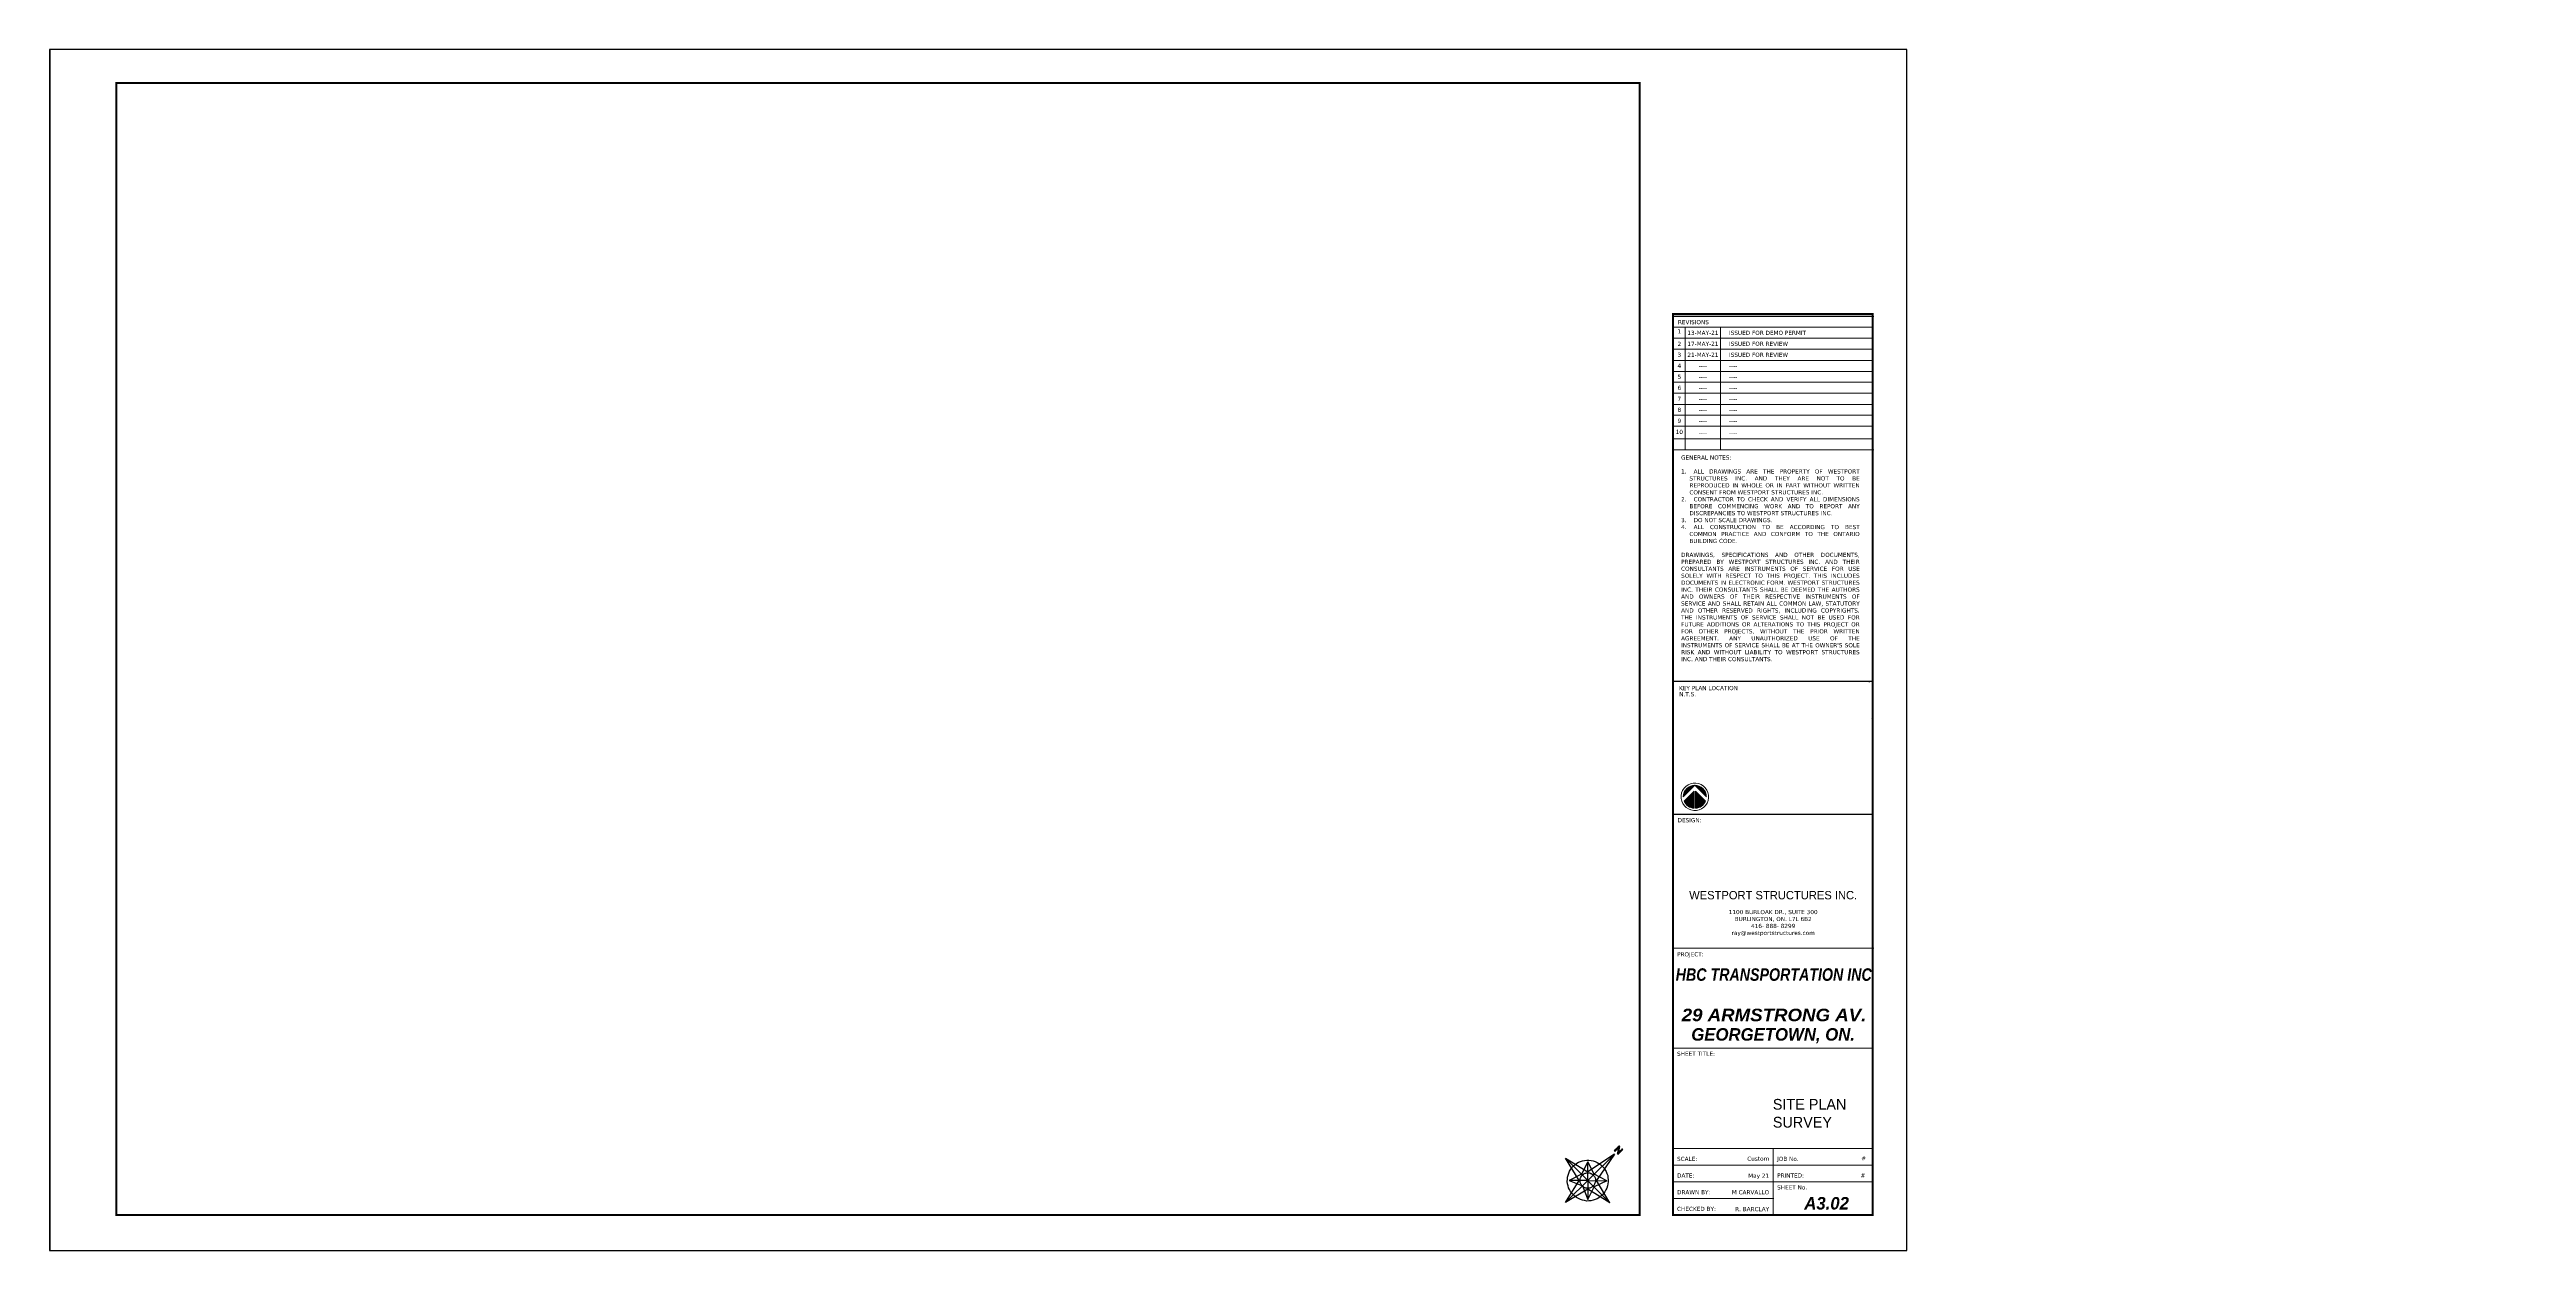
# Paper-space layout 'SP1.01' of a CAD drawing. Header units: metres. Extents: x 0 to 576, y 0 to 279.
import ezdxf
from ezdxf.enums import TextEntityAlignment as Align

# ---------------------------------------------------------------- set-up
doc = ezdxf.new("R2018")
doc.units = ezdxf.units.M
doc.header["$XCLIPFRAME"] = 2
for name, color, linetype, lineweight in [('A-WALLS', 1, 'Continuous', 25), ('BRD-LINES', 202, 'Continuous', 5), ('BRD-TEXT', 3, 'Continuous', 5), ('BRD-THIN LINES', 7, 'Continuous', 5), ('F line', 1, 'Continuous', 5), ('SP_TEXT', 30, 'Continuous', 15)]:
    doc.layers.add(name, color=color, linetype=linetype, lineweight=lineweight)
doc.layers.add('NORTE', color=7, linetype='Continuous')
doc.styles.get("Standard").update_dxf_attribs({"font": 'arial.ttf'})
doc.styles.add('TITLE BLOCK BIG', font='GOTHICBI.TTF', dxfattribs={"height": 0.1875})
doc.styles.add('TITLE BLOCK MED 2', font='GOTHIC.TTF', dxfattribs={"height": 0.125})
doc.styles.add('TITLE BLOCK SMALL', font='verdana.ttf', dxfattribs={"height": 0.0625})
picture_1 = doc.add_image_def('image1.jpg', size_in_pixel=(655, 450))

# ---------------------------------------------------------------- blocks, each defined once
blk = doc.blocks.new('*X3')
at = {"color": 0}
for p, q in [((-62, 8), (27, 8)), ((-62, 5), (29, 5)), ((-61, 12), (22, 12)), ((-61, 10), (24, 10)), ((-60, 15), (19, 15)), ((-59, 20), (14, 20)), ((-59, 18), (17, 18)), ((-58, 22), (12, 22)), ((-57, 25), (9, 25)), ((-56, 28), (7, 28)), ((-54, 30), (4, 30)), ((-53, 32), (2, 32)), ((-51, 35), (-1, 35)), ((-49, 38), (-3, 38)), ((-47, 40), (-6, 40)), ((-45, 42), (-8, 42)), ((-43, 45), (-11, 45)), ((-40, 48), (-13, 48)), ((-37, 50), (-16, 50)), ((-33, 52), (-18, 52)), ((-29, 55), (-21, 55))]:
    blk.add_line(p, q, dxfattribs=at)
blk = doc.blocks.new('*X4')
at = {"color": 0}
for p, q in [((-62, -5), (29, -5)), ((-62, -8), (27, -8)), ((-61, -10), (24, -10)), ((-61, -12), (22, -12)), ((-60, -15), (19, -15)), ((-59, -18), (17, -18)), ((-59, -20), (14, -20)), ((-58, -22), (12, -22)), ((-57, -25), (9, -25)), ((-56, -28), (7, -28)), ((-54, -30), (4, -30)), ((-53, -32), (2, -32)), ((-51, -35), (-1, -35)), ((-49, -38), (-3, -38)), ((-47, -40), (-6, -40)), ((-45, -42), (-8, -42)), ((-43, -45), (-11, -45)), ((-40, -48), (-13, -48)), ((-37, -50), (-16, -50)), ((-33, -52), (-18, -52)), ((-29, -55), (-21, -55))]:
    blk.add_line(p, q, dxfattribs=at)
blk = doc.blocks.new('*X5')
at = {"color": 0}
for p, q in [((2, -60), (16, -60)), ((5, -58), (23, -58)), ((7, -55), (29, -55)), ((10, -52), (33, -52)), ((12, -50), (37, -50)), ((15, -48), (40, -48)), ((17, -45), (43, -45)), ((20, -42), (45, -42)), ((22, -40), (47, -40)), ((25, -38), (49, -38)), ((27, -35), (51, -35)), ((30, -32), (53, -32)), ((32, -30), (54, -30)), ((35, -28), (56, -28)), ((37, -25), (57, -25)), ((40, -22), (58, -22)), ((42, -20), (59, -20)), ((45, -18), (59, -18)), ((47, -15), (60, -15)), ((50, -12), (61, -12)), ((52, -10), (61, -10)), ((55, -8), (62, -8)), ((57, -5), (62, -5)), ((60, -2), (62, -2))]:
    blk.add_line(p, q, dxfattribs=at)
blk = doc.blocks.new('*X6')
at = {"color": 0}
for p, q in [((2, 60), (16, 60)), ((5, 58), (23, 58)), ((7, 55), (29, 55)), ((10, 52), (33, 52)), ((12, 50), (37, 50)), ((15, 48), (40, 48)), ((17, 45), (43, 45)), ((20, 42), (45, 42)), ((22, 40), (47, 40)), ((25, 38), (49, 38)), ((27, 35), (51, 35)), ((30, 32), (53, 32)), ((32, 30), (54, 30)), ((35, 28), (56, 28)), ((37, 25), (57, 25)), ((40, 22), (58, 22)), ((42, 20), (59, 20)), ((45, 18), (59, 18)), ((47, 15), (60, 15)), ((50, 12), (61, 12)), ((52, 10), (61, 10)), ((55, 8), (62, 8)), ((57, 5), (62, 5)), ((60, 2), (62, 2)), ((62, 0), (62, 0))]:
    blk.add_line(p, q, dxfattribs=at)
blk = doc.blocks.new('A$C620E51BF')
for p, q in [((4.91, 9.03), (0.8, 4.91)), ((4.91, 9.03), (9.03, 4.91)), ((1.1, 3.36), (4.71, 6.97)), ((4.71, 6.97), (4.71, 0.79)), ((8.73, 3.36), (5.11, 6.97)), ((5.11, 0.79), (5.11, 6.97))]:
    blk.add_line(p, q)
at = {"extrusion": (0, 0, -1)}
blk.add_ellipse((4.91, 4.9), major_axis=(-4.9, 0.39), ratio=1, dxfattribs=at)
for start_param, end_param in [(6.206295, 7.773697), (1.490512, 3.057915), (4.680511, 5.818313), (3.445897, 4.583699)]:
    blk.add_ellipse((4.91, 4.9), major_axis=(-4.1, 0.33), ratio=1, start_param=start_param, end_param=end_param, dxfattribs=at)
at = {"xscale": 0.0663863712999671, "yscale": 0.0663863712999671, "zscale": 0.0110643952166795, "rotation": 89.99999999999999}
for name in ['*X6', '*X5', '*X3', '*X4']:
    blk.add_blockref(name, (4.91, 4.9), dxfattribs=at)
blk = doc.blocks.new('*U43')
at = {"layer": 'F line', "ltscale": 100}
h = blk.add_hatch(dxfattribs=at)
h.set_pattern_fill('AR-CONC', color=95, scale=0.006111)
h.set_pattern_definition([(50, (-228.60933, -19.48155), (0.0438325667, -0.0038348527), [0.004583333, -0.050416667]), (355, (-228.60933, -19.48155), (-0.008479248, 0.045967297), [0.003666667, -0.040333333]), (100.451444, (-228.605676, -19.48187), (0.0353533184, 0.042132444), [0.003895234, -0.0428475735]), (46.1842, (-228.60933, -19.46933), (0.065220304, -0.010115067), [0.006875, -0.075625]), (96.635635, (-228.603894, -19.47017), (0.05711823, 0.05952947), [0.005842854, -0.064271396]), (351.184164, (-228.60933, -19.46933), (0.05711823, 0.05952947), [0.0055, -0.0605]), (21, (-228.603218, -19.472383), (0.036477653, -0.024604488), [0.004583333, -0.050416667]), (326, (-228.603218, -19.472383), (0.01486927, 0.044314725), [0.003666667, -0.040333333]), (71.451445, (-228.600178, -19.474434), (0.051346923, 0.019710237), [0.003895234, -0.0428475735]), (37.5, (-228.609329, -19.48155), (0.0007431023, 0.0203435133), [0, -0.0398444444, 0, -0.0409444444, 0, -0.040486111]), (7.5, (-228.609329, -19.48155), (0.0160764717, 0.024102938), [0, -0.0233444444, 0, -0.0389277778, 0, -0.0154305556]), (327.5, (-228.622957, -19.48155), (0.0326224822, -0.0013783533), [0, -0.0152777778, 0, -0.0476666667, 0, -0.06325]), (317.5, (-228.629068, -19.48155), (0.0356391548, 0.0061175267), [0, -0.019861111, 0, -0.0316555556, 0, -0.0449166667])])
h.paths.add_polyline_path([(29.009, 7.928), (29.668, 7.922)], flags=16)
at = {"ltscale": 0.1}
blk.add_lwpolyline([(6.994, 0), (23.994, 0), (23.994, 11), (6.994, 11)], close=True, dxfattribs=at)
for p in [(22.772, 0.782), (22.772, 0.629), (22.772, 0.477)]:
    blk.add_point(p)
at = {"layer": 'BRD-LINES'}
for p, q in [((23.683, 8.556), (21.86, 8.556)), ((23.683, 8.456), (21.86, 8.456)), ((23.683, 8.355), (21.86, 8.355)), ((23.683, 8.254), (21.86, 8.254)), ((23.683, 8.153), (21.86, 8.153)), ((23.683, 8.052), (21.86, 8.052)), ((23.683, 7.952), (21.86, 7.952)), ((23.683, 7.851), (21.86, 7.851)), ((23.683, 7.75), (21.86, 7.75)), ((21.966, 7.75), (21.966, 7.334)), ((22.291, 7.75), (22.291, 7.334)), ((23.683, 7.65), (21.86, 7.65)), ((23.683, 7.549), (21.86, 7.549)), ((23.683, 7.435), (21.86, 7.435)), ((21.855, 0.782), (23.688, 0.782)), ((21.855, 0.629), (23.688, 0.629)), ((21.855, 0.477), (22.772, 0.477))]:
    blk.add_line(p, q, dxfattribs=at)
blk.add_lwpolyline([(6.998, 0), (6.998, 11), (23.994, 11), (23.994, 0), (6.994, 0)], close=True, dxfattribs=at)
at = {"layer": 'BRD-LINES', "const_width": 0.0191}
for points in [[(7.605, 10.694), (21.549, 10.694), (21.549, 0.324), (7.605, 0.324)], [(21.855, 0.324), (23.683, 0.324), (23.683, 8.576), (21.855, 8.576)]]:
    blk.add_lwpolyline(points, close=True, dxfattribs=at)
at = {"layer": 'BRD-LINES', "const_width": 0.00917, "flags": 128}
for points in [[(21.86, 8.556), (23.694, 8.556)], [(21.85, 7.334), (23.683, 7.334)], [(21.86, 7.334), (23.694, 7.334)], [(21.85, 5.215), (23.683, 5.215)], [(21.85, 3.992), (23.683, 3.992)], [(21.86, 2.77), (23.694, 2.77)], [(21.855, 1.852), (23.688, 1.852)], [(21.855, 0.935), (23.688, 0.935)], [(22.772, 0.324), (22.772, 0.935)]]:
    blk.add_lwpolyline(points, dxfattribs=at)
at = {"layer": 'BRD-TEXT'}
for p, q in [((21.967, 8.456), (21.967, 7.75)), ((22.291, 8.456), (22.291, 7.75))]:
    blk.add_line(p, q, dxfattribs=at)
at = {"layer": 'BRD-THIN LINES', "ltscale": 0.1}
for p, q in [((23.648, 5.204), (23.657, 5.215)), ((23.676, 4.875), (23.683, 4.869))]:
    blk.add_line(p, q, dxfattribs=at)
at = {"layer": 'BRD-LINES', "color": 7, "xscale": 0.02560439062498781, "yscale": 0.02560439062498781, "zscale": 0.02560439062498781}
blk.add_blockref('A$C620E51BF', (21.929, 4.03), dxfattribs=at)
at = {"layer": 'BRD-TEXT', "style": 'TITLE BLOCK SMALL'}
for s, p in [('1', (21.913, 8.418)), ('2', (21.913, 8.304)), ('3', (21.913, 8.204)), ('4', (21.913, 8.103)), ('5', (21.913, 8.002)), ('6', (21.913, 7.901)), ('8', (21.913, 7.7)), ('7', (21.913, 7.801)), ('10', (21.913, 7.498)), ('9', (21.913, 7.599))]:
    blk.add_text(s, height=0.0382, dxfattribs=at).set_placement(p, align=Align.MIDDLE_CENTER)
for s, height, p in [('REVISIONS', 0.0382, (21.9, 8.484)), ('KEY PLAN LOCATION', 0.03819, (21.91, 5.132)), ('DESIGN:', 0.0382, (21.897, 3.922)), ('PROJECT:', 0.0382, (21.892, 2.694)), ('SHEET TITLE:', 0.03819, (21.892, 1.783)), ('SCALE:', 0.0382, (21.892, 0.82)), ('DATE:', 0.0382, (21.892, 0.668)), ('JOB No.', 0.0382, (22.808, 0.82)), ('PRINTED:', 0.0382, (22.808, 0.668)), ('DRAWN BY:', 0.0382, (21.892, 0.515)), ('SHEET No.', 0.0382, (22.808, 0.559)), ('CHECKED BY:', 0.03819, (21.892, 0.362))]:
    blk.add_text(s, height=height, dxfattribs=at).set_placement(p)
blk.add_text('N.T.S.', height=0.0382, dxfattribs=at).set_placement((21.912, 5.065), align=Align.BOTTOM_LEFT)
at = {"layer": 'BRD-TEXT', "ltscale": 0.1, "insert": (21.929, 7.282), "char_height": 0.038194, "attachment_point": 1, "style": 'TITLE BLOCK SMALL'}
blk.add_mtext_dynamic_manual_height_columns("\\pxsm1;GENERAL NOTES:\\P\\pqj;\\P\\pi-2,l2,t3;1.^IALL DRAWINGS ARE THE PROPERTY OF WESTPORT STRUCTURES INC. AND THEY ARE NOT TO BE REPRODUCED IN WHOLE OR IN PART WITHOUT WRITTEN CONSENT FROM WESTPORT STRUCTURES INC.\\P2.^ICONTRACTOR TO CHECK AND VERIFY ALL DIMENSIONS BEFORE COMMENCING WORK AND TO REPORT ANY DISCREPANCIES TO WESTPORT STRUCTURES INC.\\P3.^IDO NOT SCALE DRAWINGS.\\P4.^IALL CONSTRUCTION TO BE ACCORDING TO BEST COMMON PRACTICE AND CONFORM TO THE ONTARIO BUILDING CODE.\\P\\pi0,l0,tz;\\PDRAWINGS, SPECIFICATIONS AND OTHER DOCUMENTS, PREPARED BY WESTPORT STRUCTURES INC. AND THEIR CONSULTANTS ARE INSTRUMENTS OF SERVICE FOR USE SOLELY WITH RESPECT TO THIS PROJECT. THIS INCLUDES DOCUMENTS IN ELECTRONIC FORM. WESTPORT STRUCTURES INC. THEIR CONSULTANTS SHALL BE DEEMED THE AUTHORS AND OWNERS OF THEIR RESPECTIVE INSTRUMENTS OF SERVICE AND SHALL RETAIN ALL COMMON LAW, STATUTORY AND OTHER RESERVED RIGHTS, INCLUDING COPYRIGHTS. THE INSTRUMENTS OF SERVICE SHALL NOT BE USED FOR FUTURE ADDITIONS OR ALTERATIONS TO THIS PROJECT OR FOR OTHER PROJECTS, WITHOUT THE PRIOR WRITTEN AGREEMENT. ANY UNAUTHORIZED USE OF THE INSTRUMENTS OF SERVICE SHALL BE AT THE OWNER'S SOLE RISK AND WITHOUT LIABILITY TO WESTPORT STRUCTURES INC. AND THEIR CONSULTANTS.", width=1.63003, gutter_width=0.382, heights=[0], dxfattribs=at)
at = {"layer": 'BRD-TEXT', "insert": (22.772, 3.254), "char_height": 0.07639, "width": 2.36316, "attachment_point": 5, "style": 'TITLE BLOCK MED 2'}
blk.add_mtext('WESTPORT STRUCTURES INC.\\P', dxfattribs=at)
at = {"layer": 'BRD-TEXT', "insert": (22.772, 2.999), "char_height": 0.03819, "attachment_point": 5, "style": 'TITLE BLOCK SMALL'}
blk.add_mtext_dynamic_manual_height_columns('\\pxsm1,qc;1100 BURLOAK DR., SUITE 300\\PBURLINGTON, ON. L7L 6B2\\P416- 888- 8299\\Pray@westportstructures.com', width=1.74176, gutter_width=0.191, heights=[0.653], dxfattribs=at)
at = {"layer": 'BRD-TEXT', "ltscale": 0.1}
for tag, height, style, p in [('REV_1_DATE', 0.0382, 'TITLE BLOCK SMALL', (22.129, 8.405)), ('REV_2_DATE', 0.0382, 'TITLE BLOCK SMALL', (22.129, 8.304)), ('REV_3_DATE', 0.0382, 'TITLE BLOCK SMALL', (22.129, 8.204)), ('REV_4_DATE', 0.0382, 'TITLE BLOCK SMALL', (22.129, 8.103)), ('REV_5_DATE', 0.0382, 'TITLE BLOCK SMALL', (22.129, 8.002)), ('REV_6_DATE', 0.0382, 'TITLE BLOCK SMALL', (22.129, 7.902)), ('REV_7_DATE', 0.0382, 'TITLE BLOCK SMALL', (22.129, 7.801)), ('REV_8_DATE', 0.0382, 'TITLE BLOCK SMALL', (22.129, 7.7)), ('REV_10_DATE', 0.0382, 'TITLE BLOCK SMALL', (22.129, 7.485)), ('REV_9_DATE', 0.0382, 'TITLE BLOCK SMALL', (22.129, 7.599)), ('SHEET_NO', 0.115, 'TITLE BLOCK BIG', (23.261, 0.433))]:
    blk.add_attdef(tag, text='', height=height, dxfattribs=dict(at, style=style)).set_placement(p, align=Align.MIDDLE_CENTER)
at = {"layer": 'BRD-TEXT', "ltscale": 0.1, "style": 'TITLE BLOCK SMALL'}
for tag, p in [('REV_1_DETAIL', (22.367, 8.405)), ('REV_2_DETAIL', (22.367, 8.304)), ('REV_3_DETAIL', (22.367, 8.204)), ('REV_4_DETAIL', (22.367, 8.103)), ('REV_5_DETAIL', (22.367, 8.002)), ('REV_6_DETAIL', (22.367, 7.902)), ('REV_7_DETAIL', (22.367, 7.801)), ('REV_8_DETAIL', (22.367, 7.7)), ('REV_9_DETAIL', (22.367, 7.599)), ('REV_10_DETAIL', (22.367, 7.485))]:
    blk.add_attdef(tag, text='', height=0.0382, dxfattribs=at).set_placement(p, align=Align.MIDDLE_LEFT)
at = {"layer": 'BRD-TEXT', "ltscale": 0.1, "style": 'TITLE BLOCK BIG', "width": 0.85}
blk.add_attdef('PROJ_TITLE', text='', height=0.115, dxfattribs=at).set_placement((22.777, 2.585), align=Align.TOP_CENTER)
at = {"layer": 'BRD-TEXT', "ltscale": 0.1, "style": 'TITLE BLOCK BIG', "width": 1.108315}
blk.add_attdef('ADDRESS', text='', height=0.115, dxfattribs=at).set_placement((21.935, 2.1), (23.625, 2.1), align=Align.FIT)
at = {"layer": 'BRD-TEXT', "ltscale": 0.1, "style": 'TITLE BLOCK BIG'}
blk.add_attdef('CITY', text='', height=0.115, dxfattribs=at).set_placement((22.772, 2.037), align=Align.TOP_CENTER)
at = {"layer": 'BRD-TEXT', "lineweight": 30, "flags": 104}
blk.add_attdef('SHEET-TITLE', text='', height=0.115, dxfattribs=at).set_placement((22.769, 1.388), align=Align.MIDDLE_CENTER)
at = {"layer": 'BRD-TEXT', "ltscale": 0.1, "style": 'TITLE BLOCK SMALL'}
for tag, p in [('SCALE', (22.735, 0.841)), ('DATE', (22.735, 0.685)), ('DRAWN_BY', (22.735, 0.534)), ('CHECKED_BY', (22.735, 0.379))]:
    blk.add_attdef(tag, text='', height=0.0382, dxfattribs=at).set_placement(p, align=Align.MIDDLE_RIGHT)
for tag, p in [('PRINTED', (23.615, 0.656)), ('JOB_NO', (23.622, 0.814))]:
    blk.add_attdef(tag, text='', height=0.0382, dxfattribs=at).set_placement(p, align=Align.BOTTOM_RIGHT)
image = blk.add_image(picture_1, insert=(21.855, 3.992), size_in_units=(1.828, 1.256))
image.set_boundary_path([(-0.5, 11.54), (654.5, 449.5)])
blk = doc.blocks.new('norte3')
at = {"layer": 'NORTE'}
for p, q in [((0, 2.29), (-0.38, 0.38)), ((0, 2.29), (0, -1.91)), ((0, 2.29), (0.38, 0.38)), ((-1.92, 0), (-0.38, 0.38)), ((0, 0.54), (-0.81, 0.81)), ((-0.81, 0.81), (-0.54, 0)), ((0, 0), (-0.81, 0.81)), ((0.82, 0.81), (0, 0.54)), ((0, 0), (0.82, 0.81)), ((1.92, 0), (0.38, 0.38)), ((0.82, 0.81), (0.54, 0)), ((-0.38, -0.38), (-1.92, 0)), ((-1.92, 0), (1.92, 0)), ((-0.54, 0), (-0.81, -0.81)), ((0, 0), (-0.81, -0.81)), ((-0.81, -0.81), (0, -0.47)), ((0, -1.91), (-0.38, -0.38)), ((0, 0), (0.82, -0.81)), ((0.38, -0.38), (0, -1.91)), ((0, -0.47), (0.82, -0.81)), ((1.92, 0), (0.38, -0.38)), ((0.82, -0.81), (0.54, 0))]:
    blk.add_line(p, q, dxfattribs=at)
for points in [[(-0.16, 2.84), (-0.16, 2.84), (-0.16, 2.83), (-0.16, 2.82), (-0.16, 2.8), (-0.16, 2.78), (-0.16, 2.75), (-0.16, 2.73), (-0.16, 2.7), (-0.16, 2.67), (-0.16, 2.64), (-0.16, 2.61), (-0.16, 2.58), (-0.16, 2.55), (-0.16, 2.52), (-0.16, 2.5), (-0.16, 2.48), (-0.16, 2.46), (-0.16, 2.45), (-0.16, 2.44), (-0.16, 2.43), (-0.16, 2.43), (-0.16, 2.43), (-0.15, 2.43), (-0.15, 2.43), (-0.15, 2.43), (-0.15, 2.43), (-0.14, 2.43), (-0.14, 2.43), (-0.13, 2.43), (-0.13, 2.43), (-0.13, 2.43), (-0.12, 2.43), (-0.12, 2.43), (-0.12, 2.43), (-0.11, 2.43), (-0.11, 2.43), (-0.11, 2.43), (-0.11, 2.43), (-0.1, 2.43), (-0.1, 2.43), (-0.1, 2.44), (-0.1, 2.44), (-0.1, 2.45), (-0.1, 2.47), (-0.1, 2.49), (-0.1, 2.51), (-0.1, 2.53), (-0.1, 2.55), (-0.1, 2.57), (-0.1, 2.6), (-0.1, 2.62), (-0.1, 2.65), (-0.1, 2.67), (-0.1, 2.69), (-0.1, 2.71), (-0.1, 2.73), (-0.1, 2.74), (-0.1, 2.75), (-0.1, 2.76), (-0.1, 2.76), (-0.1, 2.76), (-0.1, 2.76), (-0.1, 2.76), (-0.1, 2.76), (-0.1, 2.75), (-0.1, 2.75), (-0.1, 2.75), (-0.1, 2.75), (-0.1, 2.75), (-0.1, 2.75), (-0.1, 2.75), (-0.1, 2.74), (-0.1, 2.74), (-0.1, 2.74), (-0.09, 2.74), (-0.09, 2.74), (-0.09, 2.74), (-0.09, 2.73), (-0.09, 2.73), (-0.09, 2.73), (-0.09, 2.73), (-0.09, 2.72), (-0.08, 2.71), (-0.07, 2.7), (-0.06, 2.68), (-0.05, 2.67), (-0.04, 2.65), (-0.02, 2.63), (-0.01, 2.6), (0.01, 2.58), (0.02, 2.56), (0.04, 2.54), (0.05, 2.52), (0.06, 2.5), (0.07, 2.48), (0.08, 2.47), (0.09, 2.45), (0.1, 2.44), (0.1, 2.44), (0.1, 2.43), (0.1, 2.43), (0.11, 2.43), (0.11, 2.43), (0.11, 2.43), (0.11, 2.43), (0.12, 2.43), (0.12, 2.43), (0.12, 2.43), (0.13, 2.43), (0.13, 2.43), (0.14, 2.43), (0.14, 2.43), (0.15, 2.43), (0.15, 2.43), (0.15, 2.43), (0.16, 2.43), (0.16, 2.43), (0.16, 2.43), (0.16, 2.43), (0.16, 2.43), (0.16, 2.44), (0.16, 2.45), (0.16, 2.46), (0.16, 2.48), (0.16, 2.5), (0.16, 2.52), (0.16, 2.55), (0.16, 2.58), (0.16, 2.61), (0.16, 2.64), (0.16, 2.67), (0.16, 2.7), (0.16, 2.73), (0.16, 2.75), (0.16, 2.78), (0.16, 2.8), (0.16, 2.82), (0.16, 2.83), (0.16, 2.84), (0.16, 2.84), (0.16, 2.84), (0.16, 2.84), (0.16, 2.84), (0.16, 2.84), (0.15, 2.84), (0.15, 2.84), (0.15, 2.84), (0.14, 2.84), (0.14, 2.84), (0.14, 2.84), (0.13, 2.84), (0.13, 2.84), (0.12, 2.84), (0.12, 2.84), (0.12, 2.84), (0.11, 2.84), (0.11, 2.84), (0.11, 2.84), (0.11, 2.84), (0.11, 2.84), (0.11, 2.84), (0.11, 2.83), (0.11, 2.82), (0.11, 2.81), (0.11, 2.79), (0.11, 2.77), (0.11, 2.75), (0.11, 2.72), (0.11, 2.7), (0.11, 2.68), (0.11, 2.65), (0.11, 2.63), (0.11, 2.61), (0.11, 2.58), (0.11, 2.56), (0.11, 2.55), (0.11, 2.53), (0.11, 2.52), (0.11, 2.52), (0.11, 2.51), (0.11, 2.51), (0.11, 2.52), (0.11, 2.52), (0.11, 2.52), (0.11, 2.52), (0.1, 2.52), (0.1, 2.52), (0.1, 2.53), (0.1, 2.53), (0.1, 2.53), (0.1, 2.53), (0.1, 2.53), (0.1, 2.53), (0.1, 2.53), (0.1, 2.54), (0.1, 2.54), (0.1, 2.54), (0.09, 2.54), (0.09, 2.54), (0.09, 2.54), (0.09, 2.55), (0.09, 2.55), (0.08, 2.56), (0.07, 2.57), (0.06, 2.59), (0.05, 2.61), (0.04, 2.63), (0.03, 2.65), (0.01, 2.67), (0, 2.69), (-0.02, 2.71), (-0.03, 2.74), (-0.04, 2.76), (-0.06, 2.78), (-0.07, 2.79), (-0.08, 2.81), (-0.08, 2.82), (-0.09, 2.83), (-0.09, 2.84), (-0.1, 2.84), (-0.1, 2.84), (-0.1, 2.84), (-0.1, 2.84), (-0.1, 2.84), (-0.11, 2.84), (-0.11, 2.84), (-0.11, 2.84), (-0.12, 2.84), (-0.12, 2.84), (-0.13, 2.84), (-0.13, 2.84), (-0.14, 2.84), (-0.14, 2.84), (-0.14, 2.84), (-0.15, 2.84), (-0.15, 2.84), (-0.15, 2.84), (-0.16, 2.84), (-0.16, 2.84), (-0.16, 2.84)], [(0, 1.24), (0.13, 1.24), (0.26, 1.21), (0.39, 1.18), (0.51, 1.13), (0.63, 1.08), (0.73, 1), (0.84, 0.92), (0.93, 0.83), (1.01, 0.73), (1.08, 0.62), (1.14, 0.5), (1.19, 0.38), (1.22, 0.26), (1.24, 0.13), (1.25, 0), (1.24, -0.13), (1.22, -0.26), (1.19, -0.39), (1.14, -0.51), (1.08, -0.62), (1.01, -0.73), (0.93, -0.83), (0.84, -0.93), (0.73, -1.01), (0.63, -1.08), (0.51, -1.14), (0.39, -1.18), (0.26, -1.22), (0.13, -1.24), (0, -1.24), (-0.13, -1.24), (-0.26, -1.22), (-0.39, -1.18), (-0.51, -1.14), (-0.62, -1.08), (-0.73, -1.01), (-0.84, -0.93), (-0.93, -0.83), (-1.01, -0.73), (-1.08, -0.62), (-1.14, -0.51), (-1.19, -0.39), (-1.22, -0.26), (-1.24, -0.13), (-1.25, 0), (-1.24, 0.13), (-1.22, 0.26), (-1.19, 0.38), (-1.14, 0.5), (-1.08, 0.62), (-1.01, 0.73), (-0.93, 0.83), (-0.84, 0.92), (-0.73, 1), (-0.62, 1.08), (-0.51, 1.13), (-0.39, 1.18), (-0.26, 1.21), (-0.13, 1.24), (0, 1.24)], [(0, 0.47), (0.05, 0.47), (0.1, 0.46), (0.15, 0.45), (0.19, 0.43), (0.24, 0.41), (0.28, 0.38), (0.32, 0.35), (0.35, 0.31), (0.38, 0.28), (0.41, 0.23), (0.43, 0.19), (0.45, 0.14), (0.46, 0.1), (0.47, 0.05), (0.47, 0), (0.47, -0.05), (0.46, -0.1), (0.45, -0.15), (0.43, -0.19), (0.41, -0.24), (0.38, -0.28), (0.35, -0.32), (0.32, -0.35), (0.28, -0.38), (0.24, -0.41), (0.19, -0.43), (0.15, -0.45), (0.1, -0.46), (0.05, -0.47), (0, -0.47), (-0.05, -0.47), (-0.1, -0.46), (-0.15, -0.45), (-0.19, -0.43), (-0.24, -0.41), (-0.28, -0.38), (-0.32, -0.35), (-0.35, -0.32), (-0.38, -0.28), (-0.41, -0.24), (-0.43, -0.19), (-0.45, -0.15), (-0.46, -0.1), (-0.47, -0.05), (-0.47, 0), (-0.47, 0.05), (-0.46, 0.1), (-0.45, 0.14), (-0.43, 0.19), (-0.41, 0.23), (-0.38, 0.28), (-0.35, 0.31), (-0.32, 0.35), (-0.28, 0.38), (-0.24, 0.41), (-0.19, 0.43), (-0.15, 0.45), (-0.1, 0.46), (-0.05, 0.47), (0, 0.47)]]:
    blk.add_lwpolyline(points, close=True, dxfattribs=at)

psp = doc.layouts.new('SP1.01')

# ---------------------------------------------------------------- block references
at = {"layer": 'A-WALLS'}
ref = psp.add_blockref('*U43', (-177.54, 0), dxfattribs=dict(at, xscale=25.38568427081577, yscale=25.38568427081577, zscale=25.38568427081577))
lines = psp.add_mtext('SITE PLAN\\PSURVEY', dxfattribs={"layer": 'BRD-TEXT', "insert": (400.46, 35.24), "char_height": 2.5, "attachment_point": 1})
ref.add_attrib('SHEET-TITLE', '', (400.46, 35.24), dxfattribs={"flags": 104}).embed_mtext(lines)
ref.add_attrib('SCALE', 'Custom', dxfattribs={"layer": 'BRD-TEXT', "ltscale": 0.1, "height": 0.97, "style": 'TITLE BLOCK SMALL'}).set_placement((399.61, 21.34), align=Align.MIDDLE_RIGHT)
ref.add_attrib('DATE', 'May 21', dxfattribs={"layer": 'BRD-TEXT', "ltscale": 0.1, "height": 0.97, "style": 'TITLE BLOCK SMALL'}).set_placement((399.61, 17.39), align=Align.MIDDLE_RIGHT)
ref.add_attrib('DRAWN_BY', 'M CARVALLO', dxfattribs={"layer": 'BRD-TEXT', "ltscale": 0.1, "height": 0.97, "style": 'TITLE BLOCK SMALL'}).set_placement((399.61, 13.55), align=Align.MIDDLE_RIGHT)
ref.add_attrib('CHECKED_BY', 'R. BARCLAY', dxfattribs={"layer": 'BRD-TEXT', "ltscale": 0.1, "height": 0.97, "style": 'TITLE BLOCK SMALL'}).set_placement((399.61, 9.62), align=Align.MIDDLE_RIGHT)
ref.add_attrib('JOB_NO', '#', dxfattribs={"layer": 'BRD-TEXT', "ltscale": 0.1, "height": 0.97, "style": 'TITLE BLOCK SMALL'}).set_placement((422.13, 20.68), align=Align.BOTTOM_RIGHT)
ref.add_attrib('PRINTED', '#', dxfattribs={"layer": 'BRD-TEXT', "ltscale": 0.1, "height": 0.97, "style": 'TITLE BLOCK SMALL'}).set_placement((421.95, 16.66), align=Align.BOTTOM_RIGHT)
ref.add_attrib('SHEET_NO', 'A3.02', dxfattribs={"layer": 'BRD-TEXT', "ltscale": 0.1, "height": 2.909, "style": 'TITLE BLOCK BIG'}).set_placement((412.96, 10.98), align=Align.MIDDLE_CENTER)
ref.add_attrib('REV_1_DATE', '13-MAY-21', dxfattribs={"layer": 'BRD-TEXT', "ltscale": 0.1, "height": 0.97, "style": 'TITLE BLOCK SMALL'}).set_placement((384.21, 213.37), align=Align.MIDDLE_CENTER)
ref.add_attrib('REV_1_DETAIL', 'ISSUED FOR DEMO PERMIT', dxfattribs={"layer": 'BRD-TEXT', "ltscale": 0.1, "height": 0.9696, "style": 'TITLE BLOCK SMALL'}).set_placement((390.27, 213.37), align=Align.MIDDLE_LEFT)
ref.add_attrib('REV_2_DATE', '17-MAY-21', dxfattribs={"layer": 'BRD-TEXT', "ltscale": 0.1, "height": 0.97, "style": 'TITLE BLOCK SMALL'}).set_placement((384.21, 210.82), align=Align.MIDDLE_CENTER)
ref.add_attrib('REV_2_DETAIL', 'ISSUED FOR REVIEW', dxfattribs={"layer": 'BRD-TEXT', "ltscale": 0.1, "height": 0.9696, "style": 'TITLE BLOCK SMALL'}).set_placement((390.27, 210.82), align=Align.MIDDLE_LEFT)
ref.add_attrib('REV_3_DATE', '21-MAY-21', dxfattribs={"layer": 'BRD-TEXT', "ltscale": 0.1, "height": 0.97, "style": 'TITLE BLOCK SMALL'}).set_placement((384.21, 208.26), align=Align.MIDDLE_CENTER)
ref.add_attrib('REV_3_DETAIL', 'ISSUED FOR REVIEW', dxfattribs={"layer": 'BRD-TEXT', "ltscale": 0.1, "height": 0.9696, "style": 'TITLE BLOCK SMALL'}).set_placement((390.27, 208.26), align=Align.MIDDLE_LEFT)
ref.add_attrib('REV_4_DATE', '----', dxfattribs={"layer": 'BRD-TEXT', "ltscale": 0.1, "height": 0.97, "style": 'TITLE BLOCK SMALL'}).set_placement((384.21, 205.7), align=Align.MIDDLE_CENTER)
ref.add_attrib('REV_4_DETAIL', '----', dxfattribs={"layer": 'BRD-TEXT', "ltscale": 0.1, "height": 0.97, "style": 'TITLE BLOCK SMALL'}).set_placement((390.27, 205.7), align=Align.MIDDLE_LEFT)
ref.add_attrib('REV_5_DATE', '----', dxfattribs={"layer": 'BRD-TEXT', "ltscale": 0.1, "height": 0.97, "style": 'TITLE BLOCK SMALL'}).set_placement((384.21, 203.14), align=Align.MIDDLE_CENTER)
ref.add_attrib('REV_5_DETAIL', '----', dxfattribs={"layer": 'BRD-TEXT', "ltscale": 0.1, "height": 0.97, "style": 'TITLE BLOCK SMALL'}).set_placement((390.27, 203.14), align=Align.MIDDLE_LEFT)
ref.add_attrib('REV_6_DATE', '----', dxfattribs={"layer": 'BRD-TEXT', "ltscale": 0.1, "height": 0.97, "style": 'TITLE BLOCK SMALL'}).set_placement((384.21, 200.59), align=Align.MIDDLE_CENTER)
ref.add_attrib('REV_6_DETAIL', '----', dxfattribs={"layer": 'BRD-TEXT', "ltscale": 0.1, "height": 0.97, "style": 'TITLE BLOCK SMALL'}).set_placement((390.27, 200.59), align=Align.MIDDLE_LEFT)
ref.add_attrib('REV_7_DATE', '----', dxfattribs={"layer": 'BRD-TEXT', "ltscale": 0.1, "height": 0.97, "style": 'TITLE BLOCK SMALL'}).set_placement((384.21, 198.03), align=Align.MIDDLE_CENTER)
ref.add_attrib('REV_7_DETAIL', '----', dxfattribs={"layer": 'BRD-TEXT', "ltscale": 0.1, "height": 0.97, "style": 'TITLE BLOCK SMALL'}).set_placement((390.27, 198.03), align=Align.MIDDLE_LEFT)
ref.add_attrib('REV_8_DATE', '----', dxfattribs={"layer": 'BRD-TEXT', "ltscale": 0.1, "height": 0.97, "style": 'TITLE BLOCK SMALL'}).set_placement((384.21, 195.47), align=Align.MIDDLE_CENTER)
ref.add_attrib('REV_8_DETAIL', '----', dxfattribs={"layer": 'BRD-TEXT', "ltscale": 0.1, "height": 0.97, "style": 'TITLE BLOCK SMALL'}).set_placement((390.27, 195.47), align=Align.MIDDLE_LEFT)
ref.add_attrib('REV_9_DATE', '----', dxfattribs={"layer": 'BRD-TEXT', "ltscale": 0.1, "height": 0.97, "style": 'TITLE BLOCK SMALL'}).set_placement((384.21, 192.91), align=Align.MIDDLE_CENTER)
ref.add_attrib('REV_9_DETAIL', '----', dxfattribs={"layer": 'BRD-TEXT', "ltscale": 0.1, "height": 0.97, "style": 'TITLE BLOCK SMALL'}).set_placement((390.27, 192.91), align=Align.MIDDLE_LEFT)
ref.add_attrib('REV_10_DATE', '----', dxfattribs={"layer": 'BRD-TEXT', "ltscale": 0.1, "height": 0.97, "style": 'TITLE BLOCK SMALL'}).set_placement((384.21, 190.02), align=Align.MIDDLE_CENTER)
ref.add_attrib('REV_10_DETAIL', '----', dxfattribs={"layer": 'BRD-TEXT', "ltscale": 0.1, "height": 0.97, "style": 'TITLE BLOCK SMALL'}).set_placement((390.27, 190.02), align=Align.MIDDLE_LEFT)
ref.add_attrib('ADDRESS', '29 ARMSTRONG AV.', dxfattribs={"layer": 'BRD-TEXT', "ltscale": 0.1, "height": 2.9088, "style": 'TITLE BLOCK BIG', "width": 1.108315}).set_placement((379.29, 53.31), (422.19, 53.31), align=Align.FIT)
ref.add_attrib('PROJ_TITLE', 'HBC TRANSPORTATION INC', dxfattribs={"layer": 'BRD-TEXT', "ltscale": 0.1, "height": 2.9088, "style": 'TITLE BLOCK BIG', "width": 0.85}).set_placement((400.67, 65.61), align=Align.TOP_CENTER)
ref.add_attrib('CITY', 'GEORGETOWN, ON.', dxfattribs={"layer": 'BRD-TEXT', "ltscale": 0.1, "height": 2.9088, "style": 'TITLE BLOCK BIG'}).set_placement((400.53, 51.7), align=Align.TOP_CENTER)
at = {"layer": 'SP_TEXT', "xscale": 3.81, "yscale": 3.81, "zscale": 3.81, "rotation": 314.7492200937848}
psp.add_blockref('norte3', (357.47, 16.27), dxfattribs=at)

# ---------------------------------------------------------------- viewports
at = {"layer": 'A-WALLS'}
psp.add_viewport(center=(192.56, 139.85), size=(353.99, 263.2653), view_center_point=(568.918, 883.868), view_height=218.91115, dxfattribs=at)

doc.saveas('drawing.dxf')
